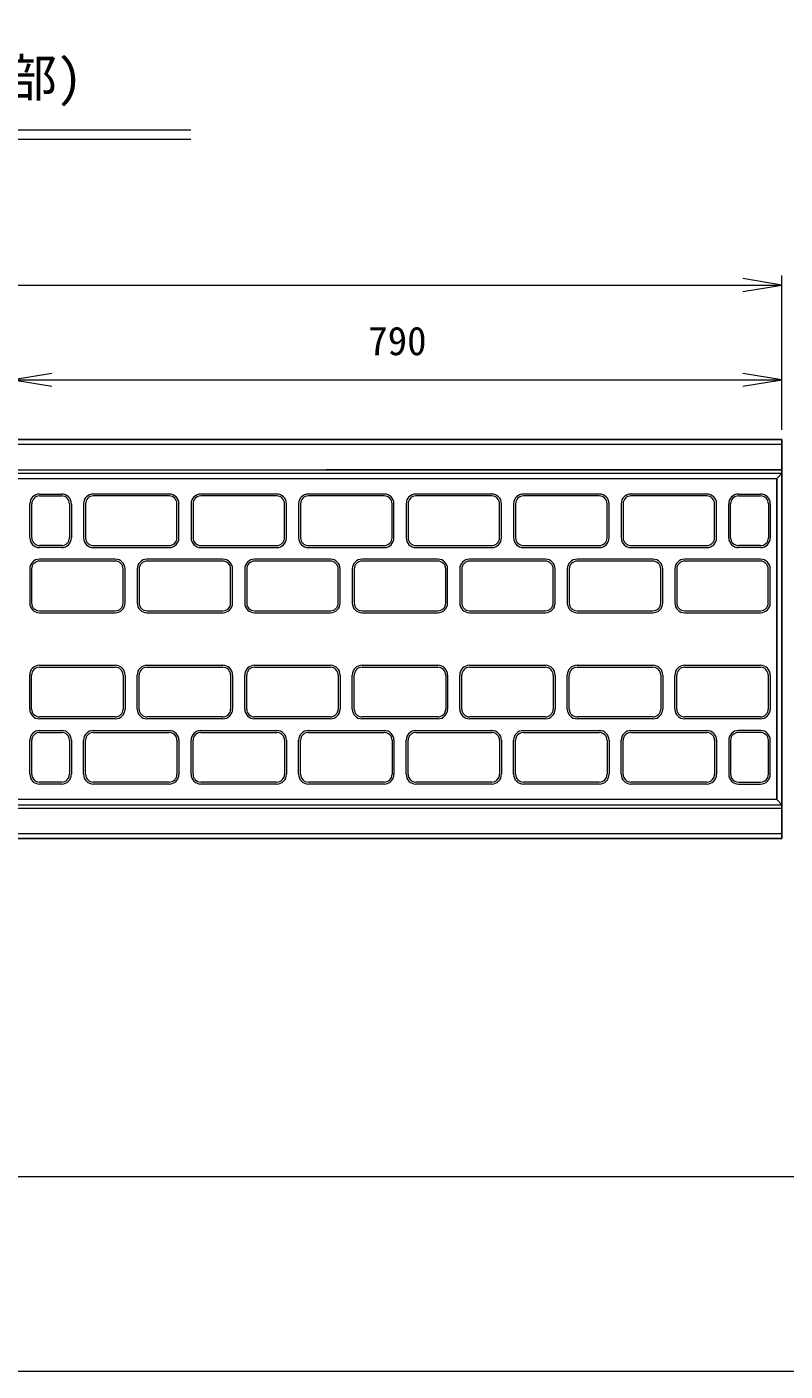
# Model space of a CAD drawing. Units: millimetres at full size, sheet at 1:20; details may follow other scales. Extents: x 0 to 8400, y 0 to 5940.
# Drawn here: x 6406 to 7185, y 0 to 1381 of the extents above; entities that cross this region are included whole.
import ezdxf
from ezdxf.enums import TextEntityAlignment as Align

# ---------------------------------------------------------------- set-up
doc = ezdxf.new("R2010")
doc.units = ezdxf.units.MM
doc.header["$LTSCALE"] = 20
for name, color, linetype, lineweight in [('1', 7, 'Continuous', 9), ('CON（太線）', 1, 'Continuous', 25), ('寸法線', 7, 'Continuous', 9), ('構造物-寸法', 7, 'Continuous', 9)]:
    doc.layers.add(name, color=color, linetype=linetype, lineweight=lineweight)
doc.styles.add('ＭＳ ゴシック', font='')
doc.styles.get('ＭＳ ゴシック').set_extended_font_data('MS Gothic')

# ---------------------------------------------------------------- blocks, each defined once
blk = doc.blocks.new('open_arrow')
at = {"color": 0, "linetype": 'Continuous', "lineweight": -2}
blk.add_lwpolyline([(7.5, 1.25), (0, 0), (7.5, -1.25)], dxfattribs=at)

msp = doc.modelspace()

# ---------------------------------------------------------------- linework, layer by layer
at = {"layer": '1'}
for p, q in [((5789.01, 1275.58), (6574.29, 1275.58)), ((5789.01, 1265.96), (6574.29, 1265.96)), ((7181.65, 952.22), (5181.65, 952.22)), ((7181.65, 925.94), (6713.45, 925.94)), ((7181.65, 552.22), (5181.65, 552.22))]:
    msp.add_line(p, q, dxfattribs=at)
at = {"layer": 'CON（太線）'}
for p, q in [((5181.65, 957.22), (7181.65, 957.22)), ((7181.65, 957.22), (7181.65, 547.22)), ((7176.65, 917.22), (7176.65, 587.22)), ((5181.65, 547.22), (7181.65, 547.22))]:
    msp.add_line(p, q, dxfattribs=at)
at = {"layer": '寸法線'}
for p, q in [((7181.65, 967.22), (7181.65, 1125.91)), ((5181.65, 1115.91), (7181.65, 1115.91)), ((7181.65, 967.22), (7181.65, 1028.53)), ((6391.65, 1018.53), (7181.65, 1018.53)), ((5181.65, 922.51), (7181.65, 922.51)), ((5181.65, 581.93), (7181.65, 581.93))]:
    msp.add_line(p, q, dxfattribs=at)
at = {"layer": '寸法線', "color": 2}
for p, q in [((5181.65, 926.16), (7181.65, 926.16)), ((5181.65, 578.27), (7181.65, 578.27))]:
    msp.add_line(p, q, dxfattribs=at)
at = {"layer": '寸法線', "color": 3}
msp.add_lwpolyline([(6391.65, 917.22), (7176.65, 917.22), (7176.65, 587.22), (6391.65, 587.22)], dxfattribs=at)
at = {"layer": '構造物-寸法'}
for p, q in [((7176.65, 917.22), (7181.65, 922.22)), ((6418.85, 901.22), (6441.6, 901.22)), ((6418.85, 899.22), (6441.6, 899.22)), ((6552.1, 901.22), (6474.1, 901.22)), ((6552.1, 899.22), (6474.1, 899.22)), ((6662.6, 901.22), (6584.6, 901.22)), ((6662.6, 899.22), (6584.6, 899.22)), ((6773.1, 901.22), (6695.1, 901.22)), ((6773.1, 899.22), (6695.1, 899.22)), ((6883.6, 901.22), (6805.6, 901.22)), ((6883.6, 899.22), (6805.6, 899.22)), ((6994.1, 901.22), (6916.1, 901.22)), ((6994.1, 899.22), (6916.1, 899.22)), ((7104.6, 901.22), (7026.6, 901.22)), ((7104.6, 899.22), (7026.6, 899.22)), ((7137.1, 901.22), (7159.85, 901.22)), ((7137.1, 899.22), (7159.85, 899.22)), ((6408.85, 856.22), (6408.85, 891.22)), ((6410.85, 856.22), (6410.85, 891.22)), ((6449.6, 891.22), (6449.6, 856.22)), ((6451.6, 891.22), (6451.6, 856.22)), ((6464.1, 891.22), (6464.1, 856.22)), ((6466.1, 891.22), (6466.1, 856.22)), ((6560.1, 856.22), (6560.1, 891.22)), ((6562.1, 856.22), (6562.1, 891.22)), ((6574.6, 891.22), (6574.6, 856.22)), ((6576.6, 891.22), (6576.6, 856.22)), ((6670.6, 856.22), (6670.6, 891.22)), ((6672.6, 856.22), (6672.6, 891.22)), ((6685.1, 891.22), (6685.1, 856.22)), ((6687.1, 891.22), (6687.1, 856.22)), ((6781.1, 856.22), (6781.1, 891.22)), ((6783.1, 856.22), (6783.1, 891.22)), ((6795.6, 891.22), (6795.6, 856.22)), ((6797.6, 891.22), (6797.6, 856.22)), ((6891.6, 856.22), (6891.6, 891.22)), ((6893.6, 856.22), (6893.6, 891.22)), ((6906.1, 891.22), (6906.1, 856.22)), ((6908.1, 891.22), (6908.1, 856.22)), ((7002.1, 856.22), (7002.1, 891.22)), ((7004.1, 856.22), (7004.1, 891.22)), ((7016.6, 891.22), (7016.6, 856.22)), ((7018.6, 891.22), (7018.6, 856.22)), ((7112.6, 856.22), (7112.6, 891.22)), ((7114.6, 856.22), (7114.6, 891.22)), ((7127.1, 856.22), (7127.1, 891.22)), ((7129.1, 856.22), (7129.1, 891.22)), ((7167.85, 891.22), (7167.85, 856.22)), ((7169.85, 891.22), (7169.85, 856.22)), ((6441.6, 848.22), (6418.85, 848.22)), ((6441.6, 846.22), (6418.85, 846.22)), ((6474.1, 848.22), (6552.1, 848.22)), ((6474.1, 846.22), (6552.1, 846.22)), ((6584.6, 848.22), (6662.6, 848.22)), ((6584.6, 846.22), (6662.6, 846.22)), ((6695.1, 848.22), (6773.1, 848.22)), ((6695.1, 846.22), (6773.1, 846.22)), ((6805.6, 848.22), (6883.6, 848.22)), ((6805.6, 846.22), (6883.6, 846.22)), ((6916.1, 848.22), (6994.1, 848.22)), ((6916.1, 846.22), (6994.1, 846.22)), ((7026.6, 848.22), (7104.6, 848.22)), ((7026.6, 846.22), (7104.6, 846.22)), ((7159.85, 848.22), (7137.1, 848.22)), ((7159.85, 846.22), (7137.1, 846.22)), ((6496.74, 834.22), (6418.74, 834.22)), ((6496.74, 832.22), (6418.74, 832.22)), ((6607.24, 834.22), (6529.24, 834.22)), ((6607.24, 832.22), (6529.24, 832.22)), ((6717.74, 834.22), (6639.74, 834.22)), ((6717.74, 832.22), (6639.74, 832.22)), ((6828.24, 834.22), (6750.24, 834.22)), ((6828.24, 832.22), (6750.24, 832.22)), ((6938.74, 834.22), (6860.74, 834.22)), ((6938.74, 832.22), (6860.74, 832.22)), ((7049.24, 834.22), (6971.24, 834.22)), ((7049.24, 832.22), (6971.24, 832.22)), ((7159.74, 834.22), (7081.74, 834.22)), ((7159.74, 832.22), (7081.74, 832.22)), ((6408.74, 824.22), (6408.74, 789.22)), ((6410.74, 824.22), (6410.74, 789.22)), ((6504.74, 789.22), (6504.74, 824.22)), ((6506.74, 789.22), (6506.74, 824.22)), ((6519.24, 824.22), (6519.24, 789.22)), ((6521.24, 824.22), (6521.24, 789.22)), ((6615.24, 789.22), (6615.24, 824.22)), ((6617.24, 789.22), (6617.24, 824.22)), ((6629.74, 824.22), (6629.74, 789.22)), ((6631.74, 824.22), (6631.74, 789.22)), ((6725.74, 789.22), (6725.74, 824.22)), ((6727.74, 789.22), (6727.74, 824.22)), ((6740.24, 824.22), (6740.24, 789.22)), ((6742.24, 824.22), (6742.24, 789.22)), ((6836.24, 789.22), (6836.24, 824.22)), ((6838.24, 789.22), (6838.24, 824.22)), ((6850.74, 824.22), (6850.74, 789.22)), ((6852.74, 824.22), (6852.74, 789.22)), ((6946.74, 789.22), (6946.74, 824.22)), ((6948.74, 789.22), (6948.74, 824.22)), ((6961.24, 824.22), (6961.24, 789.22)), ((6963.24, 824.22), (6963.24, 789.22)), ((7057.24, 789.22), (7057.24, 824.22)), ((7059.24, 789.22), (7059.24, 824.22)), ((7071.74, 824.22), (7071.74, 789.22)), ((7073.74, 824.22), (7073.74, 789.22)), ((7167.74, 789.22), (7167.74, 824.22)), ((7169.74, 789.22), (7169.74, 824.22)), ((6418.74, 781.22), (6496.74, 781.22)), ((6418.74, 779.22), (6496.74, 779.22)), ((6529.24, 781.22), (6607.24, 781.22)), ((6529.24, 779.22), (6607.24, 779.22)), ((6639.74, 781.22), (6717.74, 781.22)), ((6639.74, 779.22), (6717.74, 779.22)), ((6750.24, 781.22), (6828.24, 781.22)), ((6750.24, 779.22), (6828.24, 779.22)), ((6860.74, 781.22), (6938.74, 781.22)), ((6860.74, 779.22), (6938.74, 779.22)), ((6971.24, 781.22), (7049.24, 781.22)), ((6971.24, 779.22), (7049.24, 779.22)), ((7081.74, 781.22), (7159.74, 781.22)), ((7081.74, 779.22), (7159.74, 779.22)), ((6418.74, 725.22), (6496.74, 725.22)), ((6418.74, 723.22), (6496.74, 723.22)), ((6529.24, 725.22), (6607.24, 725.22)), ((6529.24, 723.22), (6607.24, 723.22)), ((6639.74, 725.22), (6717.74, 725.22)), ((6639.74, 723.22), (6717.74, 723.22)), ((6750.24, 725.22), (6828.24, 725.22)), ((6750.24, 723.22), (6828.24, 723.22)), ((6860.74, 725.22), (6938.74, 725.22)), ((6860.74, 723.22), (6938.74, 723.22)), ((6971.24, 725.22), (7049.24, 725.22)), ((6971.24, 723.22), (7049.24, 723.22)), ((7081.74, 725.22), (7159.74, 725.22)), ((7081.74, 723.22), (7159.74, 723.22)), ((6408.74, 680.22), (6408.74, 715.22)), ((6410.74, 680.22), (6410.74, 715.22)), ((6504.74, 715.22), (6504.74, 680.22)), ((6506.74, 715.22), (6506.74, 680.22)), ((6519.24, 680.22), (6519.24, 715.22)), ((6521.24, 680.22), (6521.24, 715.22)), ((6615.24, 715.22), (6615.24, 680.22)), ((6617.24, 715.22), (6617.24, 680.22)), ((6629.74, 680.22), (6629.74, 715.22)), ((6631.74, 680.22), (6631.74, 715.22)), ((6725.74, 715.22), (6725.74, 680.22)), ((6727.74, 715.22), (6727.74, 680.22)), ((6740.24, 680.22), (6740.24, 715.22)), ((6742.24, 680.22), (6742.24, 715.22)), ((6836.24, 715.22), (6836.24, 680.22)), ((6838.24, 715.22), (6838.24, 680.22)), ((6850.74, 680.22), (6850.74, 715.22)), ((6852.74, 680.22), (6852.74, 715.22)), ((6946.74, 715.22), (6946.74, 680.22)), ((6948.74, 715.22), (6948.74, 680.22)), ((6961.24, 680.22), (6961.24, 715.22)), ((6963.24, 680.22), (6963.24, 715.22)), ((7057.24, 715.22), (7057.24, 680.22)), ((7059.24, 715.22), (7059.24, 680.22)), ((7071.74, 680.22), (7071.74, 715.22)), ((7073.74, 680.22), (7073.74, 715.22)), ((7167.74, 715.22), (7167.74, 680.22)), ((7169.74, 715.22), (7169.74, 680.22)), ((6496.74, 672.22), (6418.74, 672.22)), ((6496.74, 670.22), (6418.74, 670.22)), ((6607.24, 672.22), (6529.24, 672.22)), ((6607.24, 670.22), (6529.24, 670.22)), ((6717.74, 672.22), (6639.74, 672.22)), ((6717.74, 670.22), (6639.74, 670.22)), ((6828.24, 672.22), (6750.24, 672.22)), ((6828.24, 670.22), (6750.24, 670.22)), ((6938.74, 672.22), (6860.74, 672.22)), ((6938.74, 670.22), (6860.74, 670.22)), ((7049.24, 672.22), (6971.24, 672.22)), ((7049.24, 670.22), (6971.24, 670.22)), ((7159.74, 672.22), (7081.74, 672.22)), ((7159.74, 670.22), (7081.74, 670.22)), ((6418.85, 658.22), (6441.6, 658.22)), ((6418.85, 656.22), (6441.6, 656.22)), ((6474.1, 658.22), (6552.1, 658.22)), ((6474.1, 656.22), (6552.1, 656.22)), ((6584.6, 658.22), (6662.6, 658.22)), ((6584.6, 656.22), (6662.6, 656.22)), ((6695.1, 658.22), (6773.1, 658.22)), ((6695.1, 656.22), (6773.1, 656.22)), ((6805.6, 658.22), (6883.6, 658.22)), ((6805.6, 656.22), (6883.6, 656.22)), ((6916.1, 658.22), (6994.1, 658.22)), ((6916.1, 656.22), (6994.1, 656.22)), ((7026.6, 658.22), (7104.6, 658.22)), ((7026.6, 656.22), (7104.6, 656.22)), ((7159.85, 658.22), (7137.1, 658.22)), ((7159.85, 656.22), (7137.1, 656.22)), ((6408.85, 613.22), (6408.85, 648.22)), ((6410.85, 613.22), (6410.85, 648.22)), ((6449.6, 648.22), (6449.6, 613.22)), ((6451.6, 648.22), (6451.6, 613.22)), ((6464.1, 613.22), (6464.1, 648.22)), ((6466.1, 613.22), (6466.1, 648.22)), ((6560.1, 648.22), (6560.1, 613.22)), ((6562.1, 648.22), (6562.1, 613.22)), ((6574.6, 613.22), (6574.6, 648.22)), ((6576.6, 613.22), (6576.6, 648.22)), ((6670.6, 648.22), (6670.6, 613.22)), ((6672.6, 648.22), (6672.6, 613.22)), ((6685.1, 613.22), (6685.1, 648.22)), ((6687.1, 613.22), (6687.1, 648.22)), ((6781.1, 648.22), (6781.1, 613.22)), ((6783.1, 648.22), (6783.1, 613.22)), ((6795.6, 613.22), (6795.6, 648.22)), ((6797.6, 613.22), (6797.6, 648.22)), ((6891.6, 648.22), (6891.6, 613.22)), ((6893.6, 648.22), (6893.6, 613.22)), ((6906.1, 613.22), (6906.1, 648.22)), ((6908.1, 613.22), (6908.1, 648.22)), ((7002.1, 648.22), (7002.1, 613.22)), ((7004.1, 648.22), (7004.1, 613.22)), ((7016.6, 613.22), (7016.6, 648.22)), ((7018.6, 613.22), (7018.6, 648.22)), ((7112.6, 648.22), (7112.6, 613.22)), ((7114.6, 648.22), (7114.6, 613.22)), ((7127.1, 648.22), (7127.1, 613.22)), ((7129.1, 648.22), (7129.1, 613.22)), ((7167.85, 613.22), (7167.85, 648.22)), ((7169.85, 613.22), (7169.85, 648.22)), ((6441.6, 605.22), (6418.85, 605.22)), ((6441.6, 603.22), (6418.85, 603.22)), ((6552.1, 605.22), (6474.1, 605.22)), ((6552.1, 603.22), (6474.1, 603.22)), ((6662.6, 605.22), (6584.6, 605.22)), ((6662.6, 603.22), (6584.6, 603.22)), ((6773.1, 605.22), (6695.1, 605.22)), ((6773.1, 603.22), (6695.1, 603.22)), ((6883.6, 605.22), (6805.6, 605.22)), ((6883.6, 603.22), (6805.6, 603.22)), ((6994.1, 605.22), (6916.1, 605.22)), ((6994.1, 603.22), (6916.1, 603.22)), ((7104.6, 605.22), (7026.6, 605.22)), ((7104.6, 603.22), (7026.6, 603.22)), ((7137.1, 605.22), (7159.85, 605.22)), ((7137.1, 603.22), (7159.85, 603.22)), ((7176.65, 587.22), (7181.65, 581.93))]:
    msp.add_line(p, q, dxfattribs=at)
at = {"layer": '構造物-寸法', "color": 2}
msp.add_lwpolyline([(0, 5940), (0, 0), (8400, 0), (8400, 5940)], close=True, dxfattribs=at)
at = {"layer": '構造物-寸法'}
msp.add_lwpolyline([(200, 5740), (200, 200), (8200, 200), (8200, 5740)], close=True, dxfattribs=at)
for centre, radius, start, end in [((6418.85, 891.22), 10, 90, 180), ((6418.85, 891.22), 8, 90, 180), ((6441.6, 891.22), 10, 0, 90), ((6441.6, 891.22), 8, 0, 90), ((6474.1, 891.22), 10, 90, 180), ((6474.1, 891.22), 8, 90, 180), ((6552.1, 891.22), 10, 0, 90), ((6552.1, 891.22), 8, 0, 90), ((6584.6, 891.22), 10, 90, 180), ((6584.6, 891.22), 8, 90, 180), ((6662.6, 891.22), 10, 0, 90), ((6662.6, 891.22), 8, 0, 90), ((6695.1, 891.22), 10, 90, 180), ((6695.1, 891.22), 8, 90, 180), ((6773.1, 891.22), 10, 0, 90), ((6773.1, 891.22), 8, 0, 90), ((6805.6, 891.22), 10, 90, 180), ((6805.6, 891.22), 8, 90, 180), ((6883.6, 891.22), 10, 0, 90), ((6883.6, 891.22), 8, 0, 90), ((6916.1, 891.22), 10, 90, 180), ((6916.1, 891.22), 8, 90, 180), ((6994.1, 891.22), 10, 0, 90), ((6994.1, 891.22), 8, 0, 90), ((7026.6, 891.22), 10, 90, 180), ((7026.6, 891.22), 8, 90, 180), ((7104.6, 891.22), 10, 0, 90), ((7104.6, 891.22), 8, 359.99997, 89.99997), ((7137.1, 891.22), 10, 89.99997, 179.99997), ((7137.1, 891.22), 8, 90, 180), ((7159.85, 891.22), 10, 0, 90), ((7159.85, 891.22), 8, 0, 90), ((6418.85, 856.22), 10, 180, 270), ((6418.85, 856.22), 8, 180, 270), ((6441.6, 856.22), 10, 270, 0), ((6441.6, 856.22), 8, 270, 0), ((6474.1, 856.22), 10, 180, 270), ((6474.1, 856.22), 8, 180, 270), ((6552.1, 856.22), 10, 270, 360), ((6552.1, 856.22), 8, 270, 0), ((6584.6, 856.22), 10, 180.00003, 270.00003), ((6584.6, 856.22), 8, 180, 270), ((6662.6, 856.22), 10, 270, 0), ((6662.6, 856.22), 8, 270, 0), ((6695.1, 856.22), 10, 180, 270), ((6695.1, 856.22), 8, 180, 270), ((6773.1, 856.22), 10, 270, 0), ((6773.1, 856.22), 8, 270, 0), ((6805.6, 856.22), 10, 180, 270), ((6805.6, 856.22), 8, 180, 270), ((6883.6, 856.22), 10, 270, 360), ((6883.6, 856.22), 8, 270, 0), ((6916.1, 856.22), 10, 180.00003, 270.00003), ((6916.1, 856.22), 8, 180, 270), ((6994.1, 856.22), 10, 270, 360), ((6994.1, 856.22), 8, 270, 0), ((7026.6, 856.22), 10, 180, 270), ((7026.6, 856.22), 8, 180, 270), ((7104.6, 856.22), 10, 270, 0), ((7104.6, 856.22), 8, 270, 0), ((7137.1, 856.22), 10, 180, 270), ((7137.1, 856.22), 8, 180, 270), ((7159.85, 856.22), 10, 270, 0), ((7159.85, 856.22), 8, 270.00003, 0.00003), ((6418.74, 824.22), 10, 90, 180), ((6418.74, 824.22), 8, 90, 180), ((6496.74, 824.22), 10, 0, 90), ((6496.74, 824.22), 8, 0, 90), ((6529.24, 824.22), 10, 90, 180), ((6529.24, 824.22), 8, 90, 180), ((6607.24, 824.22), 10, 0, 90), ((6607.24, 824.22), 8, 0, 90), ((6639.74, 824.22), 10, 90, 180), ((6639.74, 824.22), 8, 90, 180), ((6717.74, 824.22), 10, 0, 90), ((6717.74, 824.22), 8, 359.99997, 89.99997), ((6750.24, 824.22), 10, 90, 180), ((6750.24, 824.22), 8, 90, 180), ((6828.24, 824.22), 10, 0, 90), ((6828.24, 824.22), 8, 359.99997, 89.99997), ((6860.74, 824.22), 10, 90, 180), ((6860.74, 824.22), 8, 90, 180), ((6938.74, 824.22), 10, 0, 90), ((6938.74, 824.22), 8, 0, 90), ((6971.24, 824.22), 10, 90, 180), ((6971.24, 824.22), 8, 90, 180), ((7049.24, 824.22), 10, 0, 90), ((7049.24, 824.22), 8, 0.00003, 90.00003), ((7081.74, 824.22), 10, 90, 180), ((7081.74, 824.22), 8, 90, 180), ((7159.74, 824.22), 10, 0.00003, 90.00003), ((7159.74, 824.22), 8, 0, 90), ((6418.74, 789.22), 10, 180.00003, 270.00003), ((6418.74, 789.22), 8, 180, 270), ((6496.74, 789.22), 10, 270, 0), ((6496.74, 789.22), 8, 270, 0), ((6529.24, 789.22), 10, 180.00003, 270.00003), ((6529.24, 789.22), 8, 179.99997, 269.99997), ((6607.24, 789.22), 10, 270, 0), ((6607.24, 789.22), 8, 270, 0), ((6639.74, 789.22), 10, 180, 270), ((6639.74, 789.22), 8, 180, 270), ((6717.74, 789.22), 10, 270, 0), ((6717.74, 789.22), 8, 270, 0), ((6750.24, 789.22), 10, 180, 270), ((6750.24, 789.22), 8, 180.00003, 270.00003), ((6828.24, 789.22), 10, 270, 0), ((6828.24, 789.22), 8, 270, 0), ((6860.74, 789.22), 10, 180, 270), ((6860.74, 789.22), 8, 180, 270), ((6938.74, 789.22), 10, 270, 0), ((6938.74, 789.22), 8, 270, 360), ((6971.24, 789.22), 10, 180, 270), ((6971.24, 789.22), 8, 180, 270), ((7049.24, 789.22), 10, 270, 0), ((7049.24, 789.22), 8, 270, 360), ((7081.74, 789.22), 10, 179.99997, 269.99997), ((7081.74, 789.22), 8, 180, 270), ((7159.74, 789.22), 10, 270, 360), ((7159.74, 789.22), 8, 270, 0), ((6418.74, 715.22), 10, 90.00003, 180.00003), ((6418.74, 715.22), 8, 90, 180), ((6496.74, 715.22), 10, 0, 90), ((6496.74, 715.22), 8, 0, 90), ((6529.24, 715.22), 10, 90.00003, 180.00003), ((6529.24, 715.22), 8, 90.00003, 180.00003), ((6607.24, 715.22), 10, 0, 90), ((6607.24, 715.22), 8, 0, 90), ((6639.74, 715.22), 10, 90, 180), ((6639.74, 715.22), 8, 90, 180), ((6717.74, 715.22), 10, 0, 90), ((6717.74, 715.22), 8, 0, 90), ((6750.24, 715.22), 10, 90, 180), ((6750.24, 715.22), 8, 89.99997, 179.99997), ((6828.24, 715.22), 10, 0, 90), ((6828.24, 715.22), 8, 0, 90), ((6860.74, 715.22), 10, 90, 180), ((6860.74, 715.22), 8, 90, 180), ((6938.74, 715.22), 10, 0, 90), ((6938.74, 715.22), 8, 0, 90), ((6971.24, 715.22), 10, 90, 180), ((6971.24, 715.22), 8, 90, 180), ((7049.24, 715.22), 10, 0, 90), ((7049.24, 715.22), 8, 0, 90), ((7081.74, 715.22), 10, 90.00003, 180.00003), ((7081.74, 715.22), 8, 90, 180), ((7159.74, 715.22), 10, 0, 90), ((7159.74, 715.22), 8, 0, 90), ((6418.74, 680.22), 10, 180, 270), ((6418.74, 680.22), 8, 180, 270), ((6496.74, 680.22), 10, 270, 0), ((6496.74, 680.22), 8, 270, 0), ((6529.24, 680.22), 10, 180, 270), ((6529.24, 680.22), 8, 180, 270), ((6607.24, 680.22), 10, 270, 0), ((6607.24, 680.22), 8, 270, 0), ((6639.74, 680.22), 10, 180, 270), ((6639.74, 680.22), 8, 180, 270), ((6717.74, 680.22), 10, 270, 0), ((6717.74, 680.22), 8, 270.00003, 0.00003), ((6750.24, 680.22), 10, 180, 270), ((6750.24, 680.22), 8, 180, 270), ((6828.24, 680.22), 10, 270, 0), ((6828.24, 680.22), 8, 270.00003, 0.00003), ((6860.74, 680.22), 10, 180, 270), ((6860.74, 680.22), 8, 180, 270), ((6938.74, 680.22), 10, 270, 0), ((6938.74, 680.22), 8, 270, 0), ((6971.24, 680.22), 10, 180, 270), ((6971.24, 680.22), 8, 180, 270), ((7049.24, 680.22), 10, 270, 0), ((7049.24, 680.22), 8, 269.99997, 359.99997), ((7081.74, 680.22), 10, 180, 270), ((7081.74, 680.22), 8, 180, 270), ((7159.74, 680.22), 10, 270.00003, 0.00003), ((7159.74, 680.22), 8, 270, 0), ((6418.85, 648.22), 10, 90, 180), ((6418.85, 648.22), 8, 90, 180), ((6441.6, 648.22), 10, 0, 90), ((6441.6, 648.22), 8, 0, 90), ((6474.1, 648.22), 10, 90, 180), ((6474.1, 648.22), 8, 90, 180), ((6552.1, 648.22), 10, 0, 90), ((6552.1, 648.22), 8, 0, 90), ((6584.6, 648.22), 10, 89.99997, 179.99997), ((6584.6, 648.22), 8, 90, 180), ((6662.6, 648.22), 10, 0, 90), ((6662.6, 648.22), 8, 0, 90), ((6695.1, 648.22), 10, 90, 180), ((6695.1, 648.22), 8, 90, 180), ((6773.1, 648.22), 10, 0, 90), ((6773.1, 648.22), 8, 360, 90), ((6805.6, 648.22), 10, 90, 180), ((6805.6, 648.22), 8, 90, 180), ((6883.6, 648.22), 10, 0, 90), ((6883.6, 648.22), 8, 0, 90), ((6916.1, 648.22), 10, 89.99997, 179.99997), ((6916.1, 648.22), 8, 90, 180), ((6994.1, 648.22), 10, 0, 90), ((6994.1, 648.22), 8, 0, 90), ((7026.6, 648.22), 10, 90, 180), ((7026.6, 648.22), 8, 90, 180), ((7104.6, 648.22), 10, 0, 90), ((7104.6, 648.22), 8, 0, 90), ((7137.1, 648.22), 10, 90, 180), ((7137.1, 648.22), 8, 90, 180), ((7159.85, 648.22), 10, 0, 90), ((7159.85, 648.22), 8, 359.99997, 89.99997), ((6418.85, 613.22), 10, 180, 270), ((6418.85, 613.22), 8, 180, 270), ((6441.6, 613.22), 10, 270, 0), ((6441.6, 613.22), 8, 270, 0), ((6474.1, 613.22), 10, 180, 270), ((6474.1, 613.22), 8, 180, 270), ((6552.1, 613.22), 10, 270, 0), ((6552.1, 613.22), 8, 270, 0), ((6584.6, 613.22), 10, 180, 270), ((6584.6, 613.22), 8, 180, 270), ((6662.6, 613.22), 10, 270, 0), ((6662.6, 613.22), 8, 270, 0), ((6695.1, 613.22), 10, 180, 270), ((6695.1, 613.22), 8, 180, 270), ((6773.1, 613.22), 10, 270, 0), ((6773.1, 613.22), 8, 270, 0), ((6805.6, 613.22), 10, 180, 270), ((6805.6, 613.22), 8, 180, 270), ((6883.6, 613.22), 10, 270, 0), ((6883.6, 613.22), 8, 270, 0), ((6916.1, 613.22), 10, 180, 270), ((6916.1, 613.22), 8, 180, 270), ((6994.1, 613.22), 10, 270, 0), ((6994.1, 613.22), 8, 270, 0), ((7026.6, 613.22), 10, 180, 270), ((7026.6, 613.22), 8, 180, 270), ((7104.6, 613.22), 10, 270, 0), ((7104.6, 613.22), 8, 270.00003, 0.00003), ((7137.1, 613.22), 10, 180.00003, 270.00003), ((7137.1, 613.22), 8, 180, 270), ((7159.85, 613.22), 10, 270, 0), ((7159.85, 613.22), 8, 270, 0)]:
    msp.add_arc(centre, radius, start, end, dxfattribs=at)

# ---------------------------------------------------------------- block references
at = {"layer": '寸法線', "xscale": 5.33, "yscale": 5.33, "rotation": 180}
for p in [(7181.65, 1115.91), (7181.65, 1018.53)]:
    msp.add_blockref('open_arrow', p, dxfattribs=at)
at = {"layer": '寸法線', "xscale": 5.33, "yscale": 5.33}
msp.add_blockref('open_arrow', (6391.65, 1018.53), dxfattribs=at)

# ---------------------------------------------------------------- texts
at = {"layer": '寸法線', "style": 'ＭＳ ゴシック'}
msp.add_text('B300型平面図(集水部)', height=38.49, dxfattribs=at).set_placement((5938.35, 1298.17), align=Align.BOTTOM_LEFT)
msp.add_text('790', height=29.33, dxfattribs=at).set_placement((6786.65, 1058.53), align=Align.MIDDLE_CENTER)

doc.saveas('drawing.dxf')
